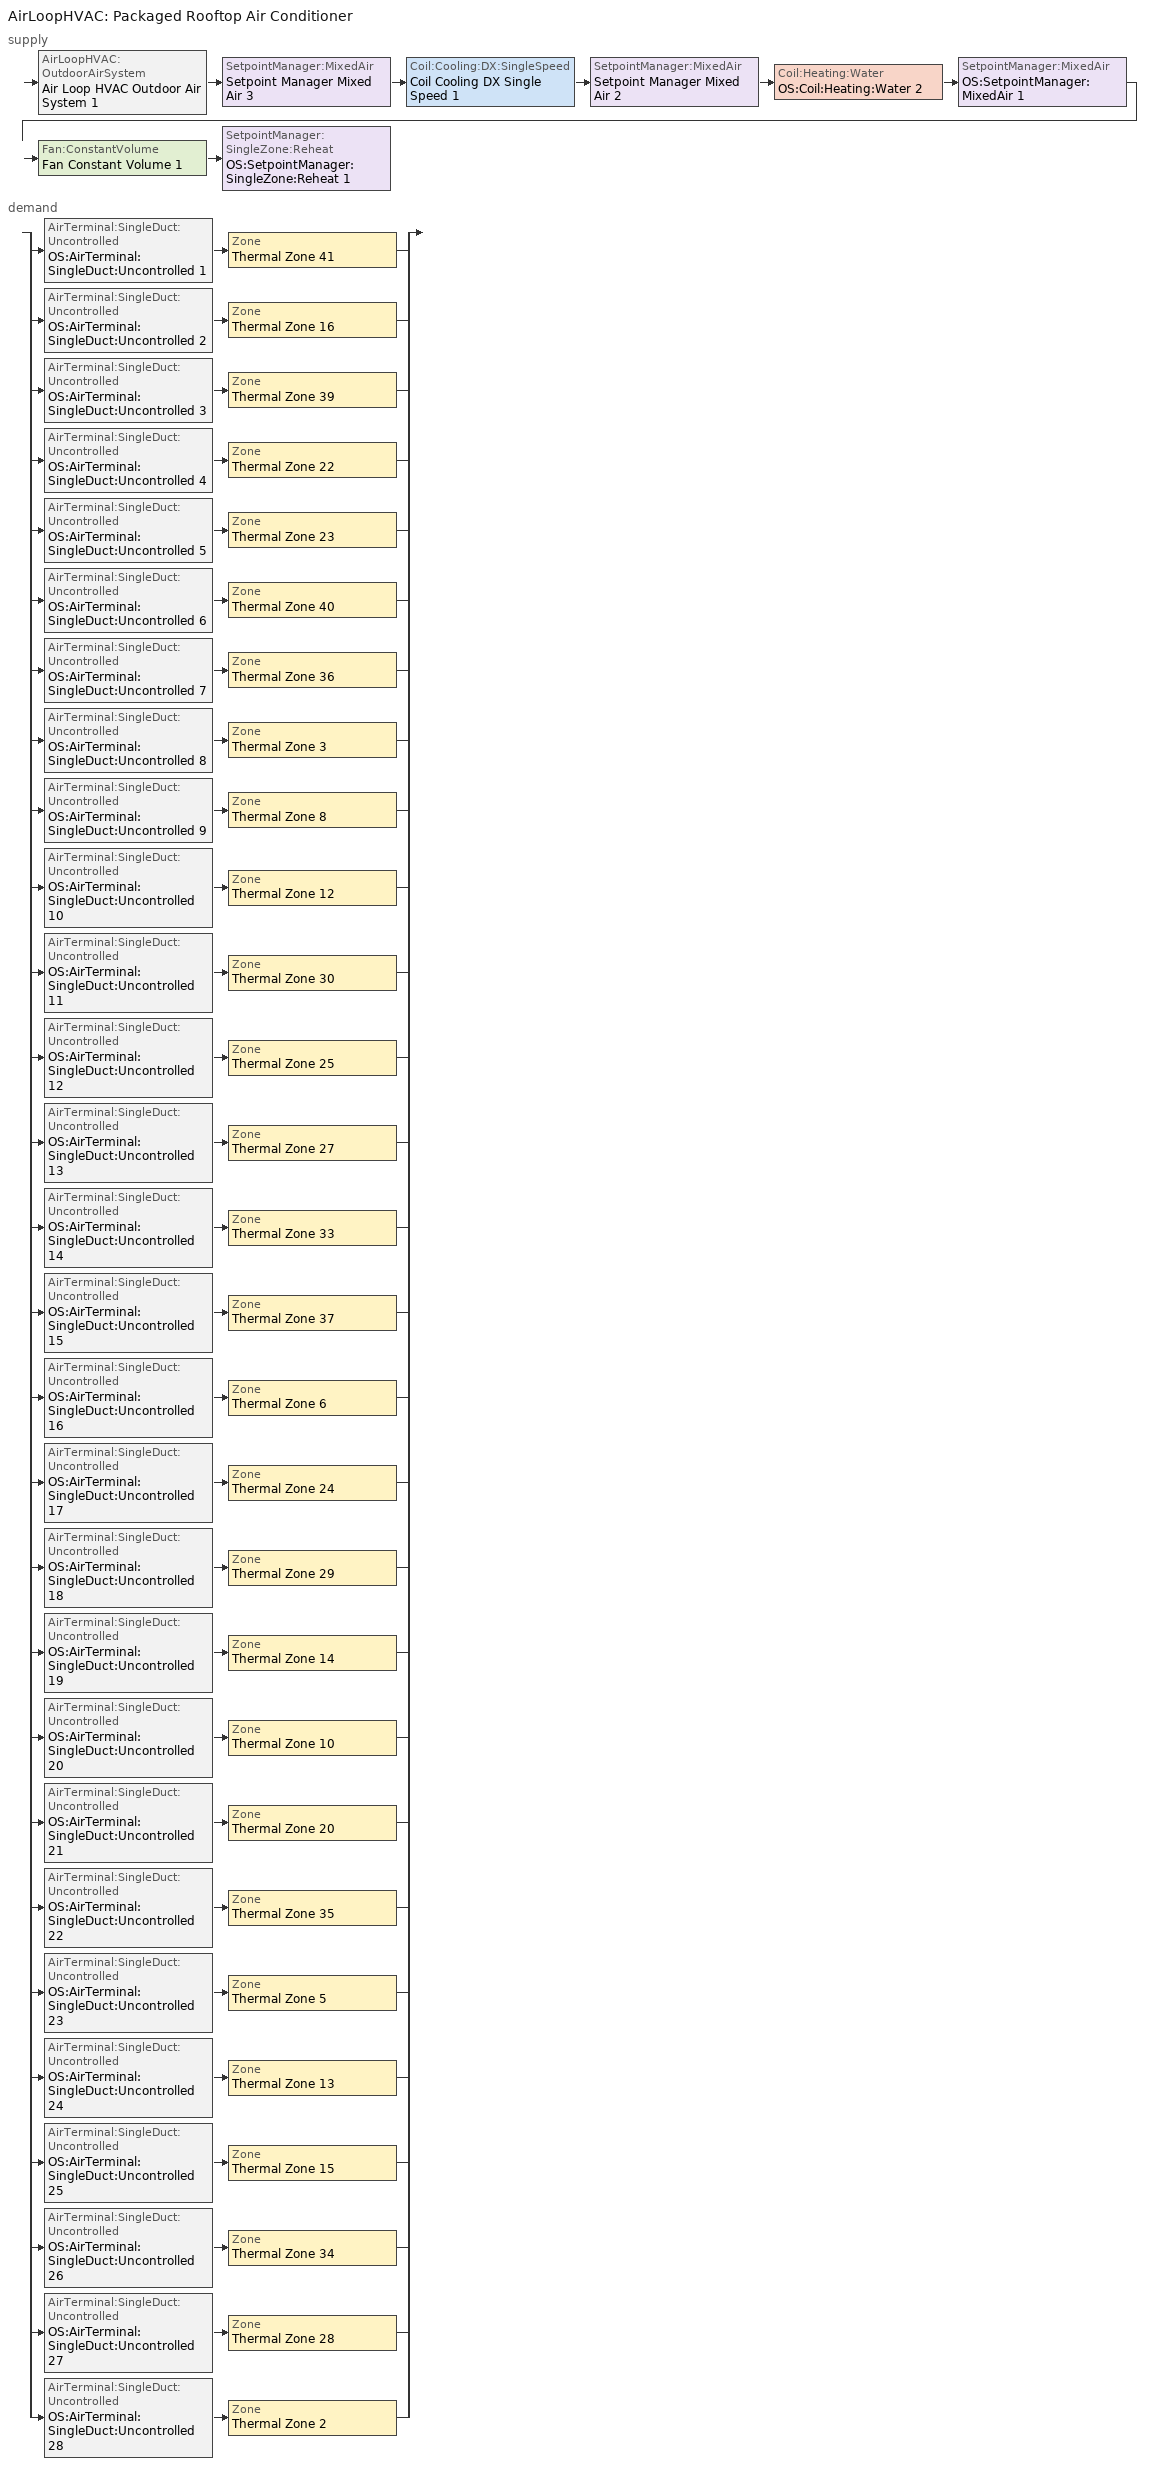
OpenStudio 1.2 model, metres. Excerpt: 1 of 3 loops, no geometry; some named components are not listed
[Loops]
AirLoopHVAC 'Packaged Rooftop Air Conditioner'
 supply: AirLoopHVAC:OutdoorAirSystem 'Air Loop HVAC Outdoor Air System 1' > SetpointManager:MixedAir 'Setpoint Manager Mixed Air 3' > Coil:Cooling:DX:SingleSpeed 'Coil Cooling DX Single Speed 1' > SetpointManager:MixedAir 'Setpoint Manager Mixed Air 2' > Coil:Heating:Water 'OS:Coil:Heating:Water 2' > SetpointManager:MixedAir 'OS:SetpointManager:MixedAir 1' > Fan:ConstantVolume 'Fan Constant Volume 1' > SetpointManager:SingleZone:Reheat 'OS:SetpointManager:SingleZone:Reheat 1'
 demand: split
  | AirTerminal:SingleDuct:Uncontrolled 'OS:AirTerminal:SingleDuct:Uncontrolled 1' > Zone 'Thermal Zone 41'
  | AirTerminal:SingleDuct:Uncontrolled 'OS:AirTerminal:SingleDuct:Uncontrolled 2' > Zone 'Thermal Zone 16'
  | AirTerminal:SingleDuct:Uncontrolled 'OS:AirTerminal:SingleDuct:Uncontrolled 3' > Zone 'Thermal Zone 39'
  | AirTerminal:SingleDuct:Uncontrolled 'OS:AirTerminal:SingleDuct:Uncontrolled 4' > Zone 'Thermal Zone 22'
  | AirTerminal:SingleDuct:Uncontrolled 'OS:AirTerminal:SingleDuct:Uncontrolled 5' > Zone 'Thermal Zone 23'
  | AirTerminal:SingleDuct:Uncontrolled 'OS:AirTerminal:SingleDuct:Uncontrolled 6' > Zone 'Thermal Zone 40'
  | AirTerminal:SingleDuct:Uncontrolled 'OS:AirTerminal:SingleDuct:Uncontrolled 7' > Zone 'Thermal Zone 36'
  | AirTerminal:SingleDuct:Uncontrolled 'OS:AirTerminal:SingleDuct:Uncontrolled 8' > Zone 'Thermal Zone 3'
  | AirTerminal:SingleDuct:Uncontrolled 'OS:AirTerminal:SingleDuct:Uncontrolled 9' > Zone 'Thermal Zone 8'
  | AirTerminal:SingleDuct:Uncontrolled 'OS:AirTerminal:SingleDuct:Uncontrolled 10' > Zone 'Thermal Zone 12'
  | AirTerminal:SingleDuct:Uncontrolled 'OS:AirTerminal:SingleDuct:Uncontrolled 11' > Zone 'Thermal Zone 30'
  | AirTerminal:SingleDuct:Uncontrolled 'OS:AirTerminal:SingleDuct:Uncontrolled 12' > Zone 'Thermal Zone 25'
  | AirTerminal:SingleDuct:Uncontrolled 'OS:AirTerminal:SingleDuct:Uncontrolled 13' > Zone 'Thermal Zone 27'
  | AirTerminal:SingleDuct:Uncontrolled 'OS:AirTerminal:SingleDuct:Uncontrolled 14' > Zone 'Thermal Zone 33'
  | AirTerminal:SingleDuct:Uncontrolled 'OS:AirTerminal:SingleDuct:Uncontrolled 15' > Zone 'Thermal Zone 37'
  | AirTerminal:SingleDuct:Uncontrolled 'OS:AirTerminal:SingleDuct:Uncontrolled 16' > Zone 'Thermal Zone 6'
  | AirTerminal:SingleDuct:Uncontrolled 'OS:AirTerminal:SingleDuct:Uncontrolled 17' > Zone 'Thermal Zone 24'
  | AirTerminal:SingleDuct:Uncontrolled 'OS:AirTerminal:SingleDuct:Uncontrolled 18' > Zone 'Thermal Zone 29'
  | AirTerminal:SingleDuct:Uncontrolled 'OS:AirTerminal:SingleDuct:Uncontrolled 19' > Zone 'Thermal Zone 14'
  | AirTerminal:SingleDuct:Uncontrolled 'OS:AirTerminal:SingleDuct:Uncontrolled 20' > Zone 'Thermal Zone 10'
  | AirTerminal:SingleDuct:Uncontrolled 'OS:AirTerminal:SingleDuct:Uncontrolled 21' > Zone 'Thermal Zone 20'
  | AirTerminal:SingleDuct:Uncontrolled 'OS:AirTerminal:SingleDuct:Uncontrolled 22' > Zone 'Thermal Zone 35'
  | AirTerminal:SingleDuct:Uncontrolled 'OS:AirTerminal:SingleDuct:Uncontrolled 23' > Zone 'Thermal Zone 5'
  | AirTerminal:SingleDuct:Uncontrolled 'OS:AirTerminal:SingleDuct:Uncontrolled 24' > Zone 'Thermal Zone 13'
  | AirTerminal:SingleDuct:Uncontrolled 'OS:AirTerminal:SingleDuct:Uncontrolled 25' > Zone 'Thermal Zone 15'
  | AirTerminal:SingleDuct:Uncontrolled 'OS:AirTerminal:SingleDuct:Uncontrolled 26' > Zone 'Thermal Zone 34'
  | AirTerminal:SingleDuct:Uncontrolled 'OS:AirTerminal:SingleDuct:Uncontrolled 27' > Zone 'Thermal Zone 28'
  | AirTerminal:SingleDuct:Uncontrolled 'OS:AirTerminal:SingleDuct:Uncontrolled 28' > Zone 'Thermal Zone 2'
[SizingPeriod:DesignDay] Barometric Pressure {Pa}=100296; Sky Clearness=0; Rain Indicator=0; Snow Indicator=0; Day of Month=21; Daylight Saving Time Indicator=0; Dry-Bulb Temperature Range Modifier Type=DefaultMultipliers
Name | Maximum Dry-Bulb Temperature {C} | Daily Dry-Bulb Temperature Range {deltaC} | Humidity Indicating Conditions at Maximum Dry-Bulb {BasedOnField A3} | Wind Speed {m/s} | Wind Direction {deg} | Month | Day Type | Humidity Indicating Type | Solar Model Indicator | ASHRAE Taub | ASHRAE Taud
Trenton Ann Hum_n 99.6% Condns DP=>MCDB | -21 | 0 | -27.1 | 2.9 | 50 | 1 | WinterDesignDay | Dewpoint | ASHRAEClearSky
Trenton Ann Htg Wind 99.6% Condns WS=>MCDB | -3.4 | 0 | -3.4 | 13.4 | 50 | 1 | WinterDesignDay | Wetbulb | ASHRAEClearSky
Trenton Ann Clg .4% Condns WB=>MDB | 27.5 | 9.9 | 23.5 | 5.1 | 220 | 7 | SummerDesignDay | Wetbulb | ASHRAETau | 0.459 | 2.014
[Sizing:Zone] Zone Cooling Design Supply Air Temperature {C}=14; Zone Heating Design Supply Air Temperature {C}=40; Zone Cooling Design Supply Air Humidity Ratio {kg-H2O/kg-air}=0.0085; Zone Heating Design Supply Air Humidity Ratio {kg-H2O/kg-air}=0.008; Heating Design Air Flow Method=DesignDay
Thermal Zone 1; Thermal Zone 2; Thermal Zone 3; Thermal Zone 4; Thermal Zone 5; Thermal Zone 6; Thermal Zone 7; Thermal Zone 8; Thermal Zone 10; Thermal Zone 11; Thermal Zone 12; Thermal Zone 13; Thermal Zone 14; Thermal Zone 15; Thermal Zone 16; Thermal Zone 18; Thermal Zone 20; Thermal Zone 21; Thermal Zone 22; Thermal Zone 23; Thermal Zone 24; Thermal Zone 25; Thermal Zone 27; Thermal Zone 28; Thermal Zone 29; Thermal Zone 30; Thermal Zone 31; Thermal Zone 33; Thermal Zone 34; Thermal Zone 35; Thermal Zone 36; Thermal Zone 37; Thermal Zone 38; Thermal Zone 39; Thermal Zone 40; Thermal Zone 41
[Zone equipment]
Thermal Zone 2: Convective Baseboard Water 8, OS:AirTerminal:SingleDuct:Uncontrolled 28
Thermal Zone 3: OS:AirTerminal:SingleDuct:Uncontrolled 8
Thermal Zone 5: Convective Baseboard Water 23, OS:AirTerminal:SingleDuct:Uncontrolled 23
Thermal Zone 6: OS:AirTerminal:SingleDuct:Uncontrolled 16
Thermal Zone 8: Convective Baseboard Water 24, OS:AirTerminal:SingleDuct:Uncontrolled 9
Thermal Zone 10: Convective Baseboard Water, OS:AirTerminal:SingleDuct:Uncontrolled 20
Thermal Zone 12: Convective Baseboard Water 1, OS:AirTerminal:SingleDuct:Uncontrolled 10
Thermal Zone 13: Convective Baseboard Water 2, OS:AirTerminal:SingleDuct:Uncontrolled 24
Thermal Zone 14: Convective Baseboard Water 3, OS:AirTerminal:SingleDuct:Uncontrolled 19
Thermal Zone 15: Convective Baseboard Water 4, OS:AirTerminal:SingleDuct:Uncontrolled 25
Thermal Zone 16: Convective Baseboard Water 5, OS:AirTerminal:SingleDuct:Uncontrolled 2
Thermal Zone 20: OS:AirTerminal:SingleDuct:Uncontrolled 21
Thermal Zone 22: Convective Baseboard Water 9, OS:AirTerminal:SingleDuct:Uncontrolled 4
Thermal Zone 23: Convective Baseboard Water 10, OS:AirTerminal:SingleDuct:Uncontrolled 5
Thermal Zone 24: Convective Baseboard Water 11, OS:AirTerminal:SingleDuct:Uncontrolled 17
Thermal Zone 25: Convective Baseboard Water 12, OS:AirTerminal:SingleDuct:Uncontrolled 12
Thermal Zone 27: OS:AirTerminal:SingleDuct:Uncontrolled 13
Thermal Zone 28: Convective Baseboard Water 14, OS:AirTerminal:SingleDuct:Uncontrolled 27
Thermal Zone 29: OS:AirTerminal:SingleDuct:Uncontrolled 18
Thermal Zone 30: Convective Baseboard Water 15, OS:AirTerminal:SingleDuct:Uncontrolled 11
Thermal Zone 33: Convective Baseboard Water 17, OS:AirTerminal:SingleDuct:Uncontrolled 14
Thermal Zone 34: OS:AirTerminal:SingleDuct:Uncontrolled 26
Thermal Zone 35: Convective Baseboard Water 18, OS:AirTerminal:SingleDuct:Uncontrolled 22
Thermal Zone 36: OS:AirTerminal:SingleDuct:Uncontrolled 7
Thermal Zone 37: Convective Baseboard Water 19, OS:AirTerminal:SingleDuct:Uncontrolled 15
Thermal Zone 39: Convective Baseboard Water 20, OS:AirTerminal:SingleDuct:Uncontrolled 3
Thermal Zone 40: Convective Baseboard Water 21, OS:AirTerminal:SingleDuct:Uncontrolled 6
Thermal Zone 41: Convective Baseboard Water 22, OS:AirTerminal:SingleDuct:Uncontrolled 1
[AirLoopHVAC]
Packaged Rooftop Air Conditioner: Design Supply Air Flow Rate {m3/s}=AutoSize
[AvailabilityManager:Scheduled]
Availability Manager Scheduled 1: Schedule=Always On Discrete
[Sizing:System]
Packaged Rooftop Air Conditioner: Type of Load to Size On=Sensible; Design Outdoor Air Flow Rate {m3/s}=Autosize; Minimum System Air Flow Ratio=1; Preheat Design Temperature {C}=7; Preheat Design Humidity Ratio {kg-H2O/kg-Air}=0.008; Precool Design Temperature {C}=12.8; Precool Design Humidity Ratio {kg-H2O/kg-Air}=0.008; Central Cooling Design Supply Air Temperature {C}=12.8; Central Heating Design Supply Air Temperature {C}=40; Sizing Option=NonCoincident; 100% Outdoor Air in Cooling=Yes; 100% Outdoor Air in Heating=Yes; Central Cooling Design Supply Air Humidity Ratio {kg-H2O/kg-Air}=0.0085; Central Heating Design Supply Air Humidity Ratio {kg-H2O/kg-Air}=0.008; Cooling Design Air Flow Method=DesignDay; Cooling Design Air Flow Rate {m3/s}=0; Heating Design Air Flow Method=DesignDay; Heating Design Air Flow Rate {m3/s}=0; System Outdoor Air Method=ZoneSum
[Fan:ConstantVolume]
Fan Constant Volume 1: Availability Schedule=Always On Discrete; Pressure Rise {Pa}=500; Maximum Flow Rate {m3/s}=17.3908
[Coil:Cooling:DX:SingleSpeed]
Coil Cooling DX Single Speed 1: Availability Schedule=Always On Discrete; Rated Total Cooling Capacity {W}=autosize; Rated Sensible Heat Ratio=autosize; Rated COP {W/W}=3; Rated Air Flow Rate {m3/s}=17.3908; Rated Evaporator Fan Power Per Volume Flow Rate {W/(m3/s)}=773.3; Total Cooling Capacity Function of Temperature Curve=Curve Biquadratic 1; Total Cooling Capacity Function of Flow Fraction Curve=Curve Quadratic 1; Energy Input Ratio Function of Temperature Curve=Curve Biquadratic 2; Energy Input Ratio Function of Flow Fraction Curve=Curve Quadratic 2; Part Load Fraction Correlation Curve=Curve Quadratic 3; Condenser Type=AirCooled; Evaporative Condenser Effectiveness=0; Evaporative Condenser Air Flow Rate {m3/s}=Autosize; Evaporative Condenser Pump Rated Power Consumption {W}=Autosize; Crankcase Heater Capacity {W}=0; Maximum Outdoor Dry-Bulb Temperature for Crankcase Heater Operation {C}=0; Basin Heater Capacity {W/K}=0; Basin Heater Setpoint Temperature {C}=10
[Controller:OutdoorAir]
Controller Outdoor Air 1: Minimum Outdoor Air Flow Rate {m3/s}=Autosize; Maximum Outdoor Air Flow Rate {m3/s}=Autosize; Economizer Control Type=NoEconomizer; Economizer Control Action Type=ModulateFlow; Economizer Maximum Limit Dry-Bulb Temperature {C}=18.3333; Economizer Maximum Limit Enthalpy {J/kg}=64000; Economizer Minimum Limit Dry-Bulb Temperature {C}=-100; Lockout Type=NoLockout; Minimum Limit Type=FixedMinimum; Controller Mechanical Ventilation=Controller Mechanical Ventilation 1; High Humidity Control=No; Heat Recovery Bypass Control Type=BypassWhenOAFlowGreaterThanMinimum
[Controller:MechanicalVentilation]
Controller Mechanical Ventilation 1: Availability Schedule=Always On Discrete; Demand Controlled Ventilation=No; System Outdoor Air Method=ZoneSum
[AirLoopHVAC:OutdoorAirSystem]
Air Loop HVAC Outdoor Air System 1: Controller=Controller Outdoor Air 1
[Coil:Heating:Water]
OS:Coil:Heating:Water 2: Availability Schedule=Always On Discrete 1
[Controller:WaterCoil] Action=Normal
Name | Maximum Actuated Flow {m3/s} | Minimum Actuated Flow {m3/s}
Controller Water Coil 2; Controller Water Coil 3
Controller Water Coil 1 | Autosize | 1e-07
[AirTerminal:SingleDuct:Uncontrolled] Maximum Air Flow Rate {m3/s}=AutoSize
Name | Availability Schedule
OS:AirTerminal:SingleDuct:Uncontrolled 1 | Always On Discrete 53
OS:AirTerminal:SingleDuct:Uncontrolled 2 | Always On Discrete 54
OS:AirTerminal:SingleDuct:Uncontrolled 3 | Always On Discrete 55
OS:AirTerminal:SingleDuct:Uncontrolled 4 | Always On Discrete 56
OS:AirTerminal:SingleDuct:Uncontrolled 5 | Always On Discrete 57
OS:AirTerminal:SingleDuct:Uncontrolled 6 | Always On Discrete 58
OS:AirTerminal:SingleDuct:Uncontrolled 7 | Always On Discrete 59
OS:AirTerminal:SingleDuct:Uncontrolled 8 | Always On Discrete 60
OS:AirTerminal:SingleDuct:Uncontrolled 9 | Always On Discrete 61
OS:AirTerminal:SingleDuct:Uncontrolled 10 | Always On Discrete 62
OS:AirTerminal:SingleDuct:Uncontrolled 11 | Always On Discrete 63
OS:AirTerminal:SingleDuct:Uncontrolled 12 | Always On Discrete 64
OS:AirTerminal:SingleDuct:Uncontrolled 13 | Always On Discrete 65
OS:AirTerminal:SingleDuct:Uncontrolled 14 | Always On Discrete 66
OS:AirTerminal:SingleDuct:Uncontrolled 15 | Always On Discrete 67
OS:AirTerminal:SingleDuct:Uncontrolled 16 | Always On Discrete 68
OS:AirTerminal:SingleDuct:Uncontrolled 17 | Always On Discrete 69
OS:AirTerminal:SingleDuct:Uncontrolled 18 | Always On Discrete 70
OS:AirTerminal:SingleDuct:Uncontrolled 19 | Always On Discrete 71
OS:AirTerminal:SingleDuct:Uncontrolled 20 | Always On Discrete 72
OS:AirTerminal:SingleDuct:Uncontrolled 21 | Always On Discrete 73
OS:AirTerminal:SingleDuct:Uncontrolled 22 | Always On Discrete 74
OS:AirTerminal:SingleDuct:Uncontrolled 23 | Always On Discrete 75
OS:AirTerminal:SingleDuct:Uncontrolled 24 | Always On Discrete 76
OS:AirTerminal:SingleDuct:Uncontrolled 25 | Always On Discrete 77
OS:AirTerminal:SingleDuct:Uncontrolled 26 | Always On Discrete 78
OS:AirTerminal:SingleDuct:Uncontrolled 27 | Always On Discrete 79
OS:AirTerminal:SingleDuct:Uncontrolled 28 | Always On Discrete 80
[SetpointManager:SingleZone:Reheat]
OS:SetpointManager:SingleZone:Reheat 1: Minimum Supply Air Temperature {C}=12.7778; Maximum Supply Air Temperature {C}=43.3333; Control Zone=Thermal Zone 24
[Schedule:Constant] Value=1
Always On Discrete; Always On Discrete 1; Always On Discrete 53; Always On Discrete 54; Always On Discrete 55; Always On Discrete 56; Always On Discrete 57; Always On Discrete 58; Always On Discrete 59; Always On Discrete 60; Always On Discrete 61; Always On Discrete 62; Always On Discrete 63; Always On Discrete 64; Always On Discrete 65; Always On Discrete 66; Always On Discrete 67; Always On Discrete 68; Always On Discrete 69; Always On Discrete 70; Always On Discrete 71; Always On Discrete 72; Always On Discrete 73; Always On Discrete 74; Always On Discrete 75; Always On Discrete 76; Always On Discrete 77; Always On Discrete 78; Always On Discrete 79; Always On Discrete 80
[Curve:Biquadratic] Minimum Value of x {BasedOnField A2}=17; Maximum Value of x {BasedOnField A2}=22; Minimum Value of y {BasedOnField A3}=13; Maximum Value of y {BasedOnField A3}=46
Name | Coefficient1 Constant | Coefficient2 x | Coefficient3 x**2 | Coefficient4 y | Coefficient5 y**2 | Coefficient6 x*y
Curve Biquadratic 1 | 0.42415 | 0.04426 | -0.00042 | 0.00333 | -8e-005 | -0.00021
Curve Biquadratic 2 | 1.23649 | -0.02431 | 0.00057 | -0.01434 | 0.00063 | -0.00038
[Curve:Quadratic]
Name | Coefficient1 Constant | Coefficient2 x | Coefficient3 x**2 | Minimum Value of x {BasedOnField A2} | Maximum Value of x {BasedOnField A2}
Curve Quadratic 1 | 0.77136 | 0.34053 | -0.11088 | 0.75918 | 1.13877
Curve Quadratic 2 | 1.2055 | -0.32953 | 0.12308 | 0.75918 | 1.13877
Curve Quadratic 3 | 0.771 | 0.229 | 0 | 0 | 1
